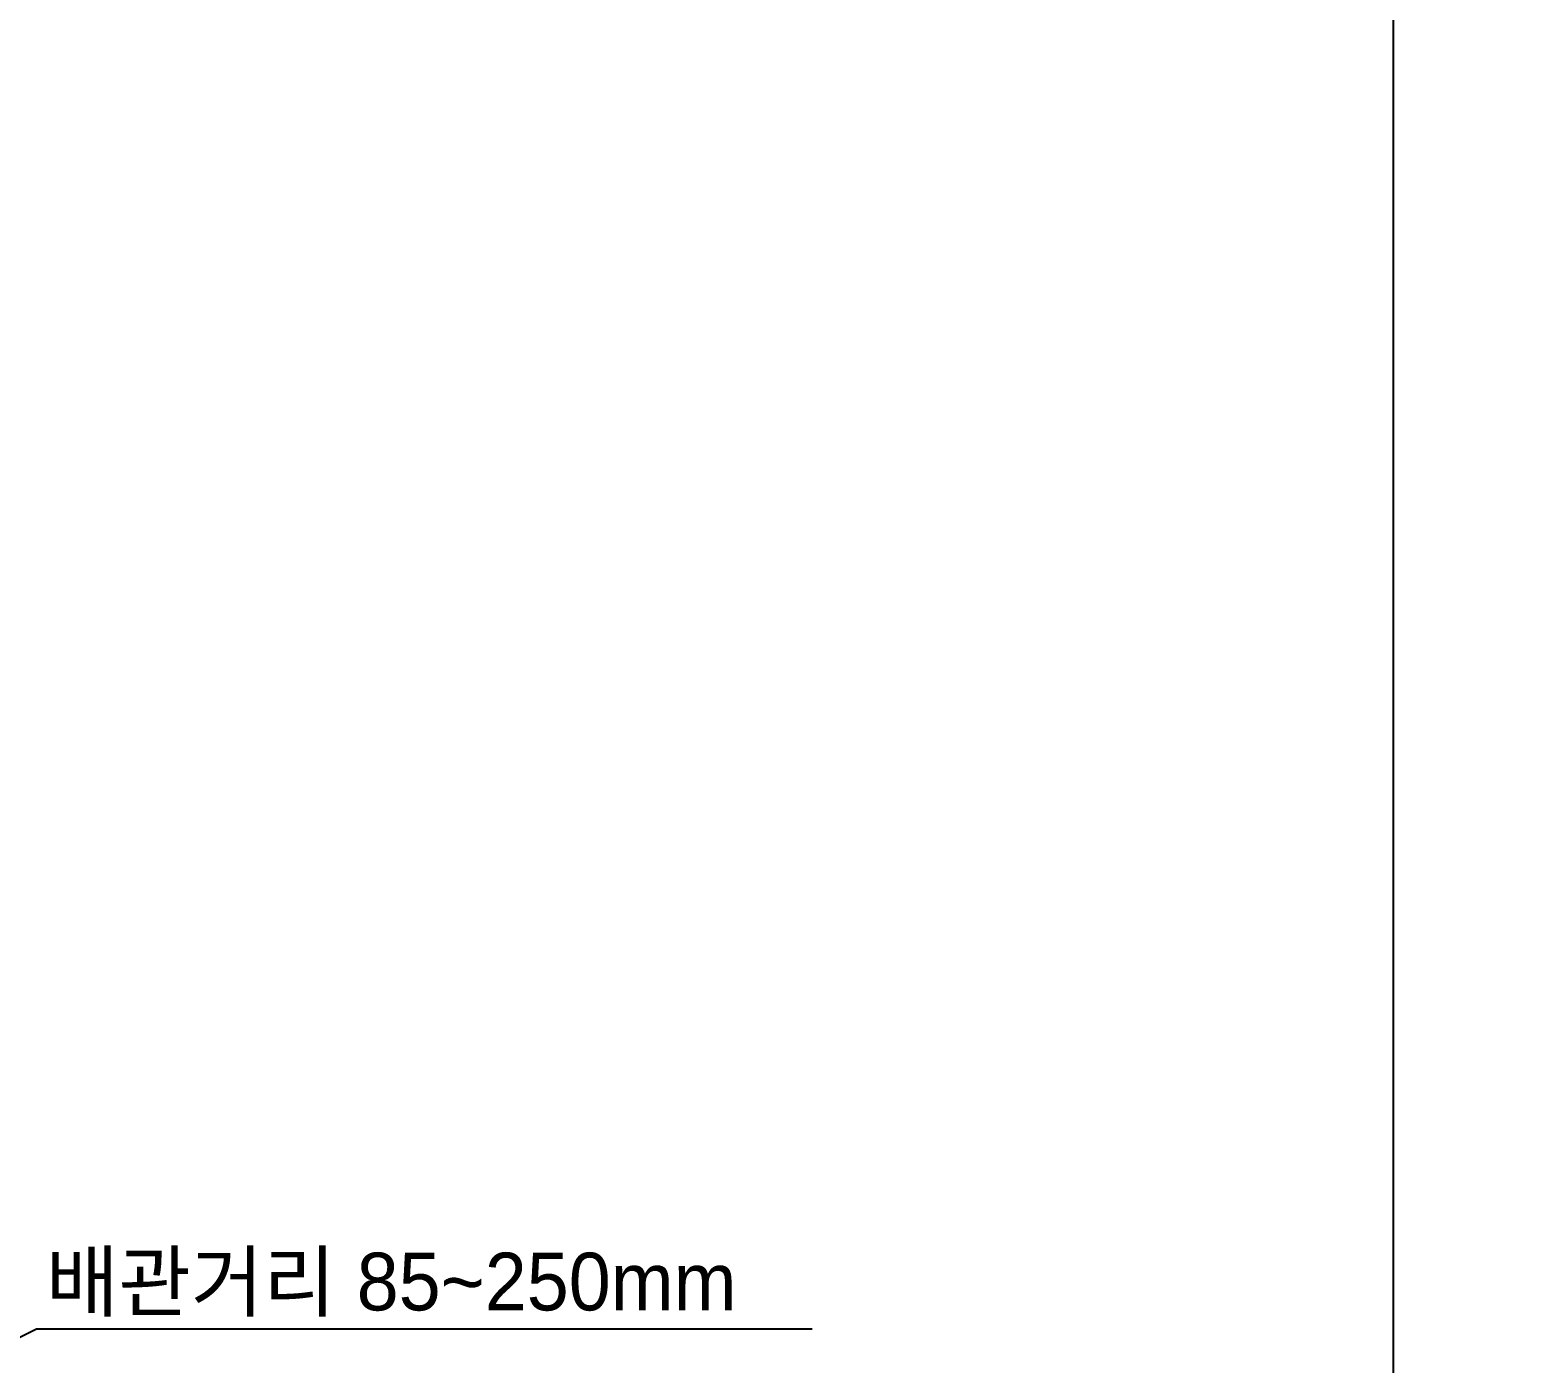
# Model space of a CAD drawing. Header units: millimetres. Extents: x 14183 to 14777, y -4239 to -3399.
# Drawn here: x 14415.5 to 14518.5, y -3876.5 to -3784.1 of the extents above; entities that cross this region are included whole.
import ezdxf

# ---------------------------------------------------------------- set-up
doc = ezdxf.new("R2010")
doc.units = ezdxf.units.MM
doc.header["$LTSCALE"] = 0.1
doc.layers.add('DIM', color=3, linetype='Continuous', lineweight=9)
doc.styles.add('ARIAL', font='arial.ttf')
doc.styles.get("Standard").update_dxf_attribs({"font": 'arial.ttf'})
doc.dimstyles.new('사본 ISO-25', dxfattribs={"dimtxt": 4, "dimasz": 3.5, "dimexe": 0.5, "dimexo": 0.625, "dimgap": 1.5, "dimtad": 1, "dimtih": 1, "dimtoh": 1, "dimdec": 1, "dimlfac": 4, "dimdsep": 46, "dimtxsty": 'ARIAL', "dimcen": 0, "dimclrd": 3, "dimclre": 3, "dimclrt": 3, "dimadec": 1, "dimazin": 0, "dimtfac": 1, "dimtdec": 1, "dimtmove": 0, "dimatfit": 3, "dimfxl": 1.25, "dimtfill": 1, "dimarcsym": 0})

# ---------------------------------------------------------------- blocks, each defined once
blk = doc.blocks.new('*D59')
at = {"layer": 'Defpoints', "color": 0, "transparency": 16777216}
for p in [(14392.19, -3643.29), (14495.73, -4145.34), (14510.03, -4145.34)]:
    blk.add_point(p, dxfattribs=at)
at = {"layer": 'DIM', "color": 3, "lineweight": -2, "transparency": 16777216}
for p, q in [((14392.82, -3643.29), (14510.53, -3643.29)), ((14510.03, -3646.79), (14510.03, -3891.37)), ((14510.03, -4141.84), (14510.03, -3899.62)), ((14496.36, -4145.34), (14510.53, -4145.34))]:
    blk.add_line(p, q, dxfattribs=at)
at = {"layer": 'DIM', "color": 3, "transparency": 16777216}
for points in [[(14509.45, -3646.79), (14510.61, -3646.79), (14510.03, -3643.29)], [(14509.45, -4141.84), (14510.61, -4141.84), (14510.03, -4145.34)]]:
    blk.add_solid(points, dxfattribs=at)
at = {"layer": 'DIM', "color": 3, "transparency": 16777216, "insert": (14510.03, -3895.5), "char_height": 4, "attachment_point": 5, "style": 'ARIAL', "bg_fill": 3, "box_fill_scale": 1.1, "bg_fill_color": 256, "bg_fill_true_color": 13158600, "bg_fill_transparency": 0}
blk.add_mtext('(2280)', dxfattribs=at)

msp = doc.modelspace()

# ---------------------------------------------------------------- dimensions: what is measured, and where the dimension line sits
at = {"layer": 'DIM'}
dim = msp.add_linear_dim(base=(14510.029, -4145.343), p1=(14392.195, -3643.287), p2=(14495.735, -4145.343), angle=90, text='(2280)', dimstyle='사본 ISO-25', override={"dimtad": 0}, dxfattribs=at)
dim.commit()
dim.dimension.update_dxf_attribs({"geometry": '*D59', "text_midpoint": (14510.029, -3895.496), "dimtype": 160})

# ---------------------------------------------------------------- next in the draw order: texts
at = {"layer": 'DIM', "insert": (14416.675, -3868.872), "char_height": 4, "attachment_point": 1}
msp.add_mtext_dynamic_manual_height_columns('{\\fGulim|b0|i0|c129|p50;배관거리 85~250mm}', width=55.46454, gutter_width=12.5, heights=[0], dxfattribs=at)

# ---------------------------------------------------------------- next in the draw order: leaders
at = {"layer": 'DIM'}
msp.add_leader([(14360.672, -3901.821), (14416.009, -3874.156), (14469.778, -3874.156)], dimstyle='사본 ISO-25', override={"dimtad": 0}, dxfattribs=at)

doc.saveas('drawing.dxf')
